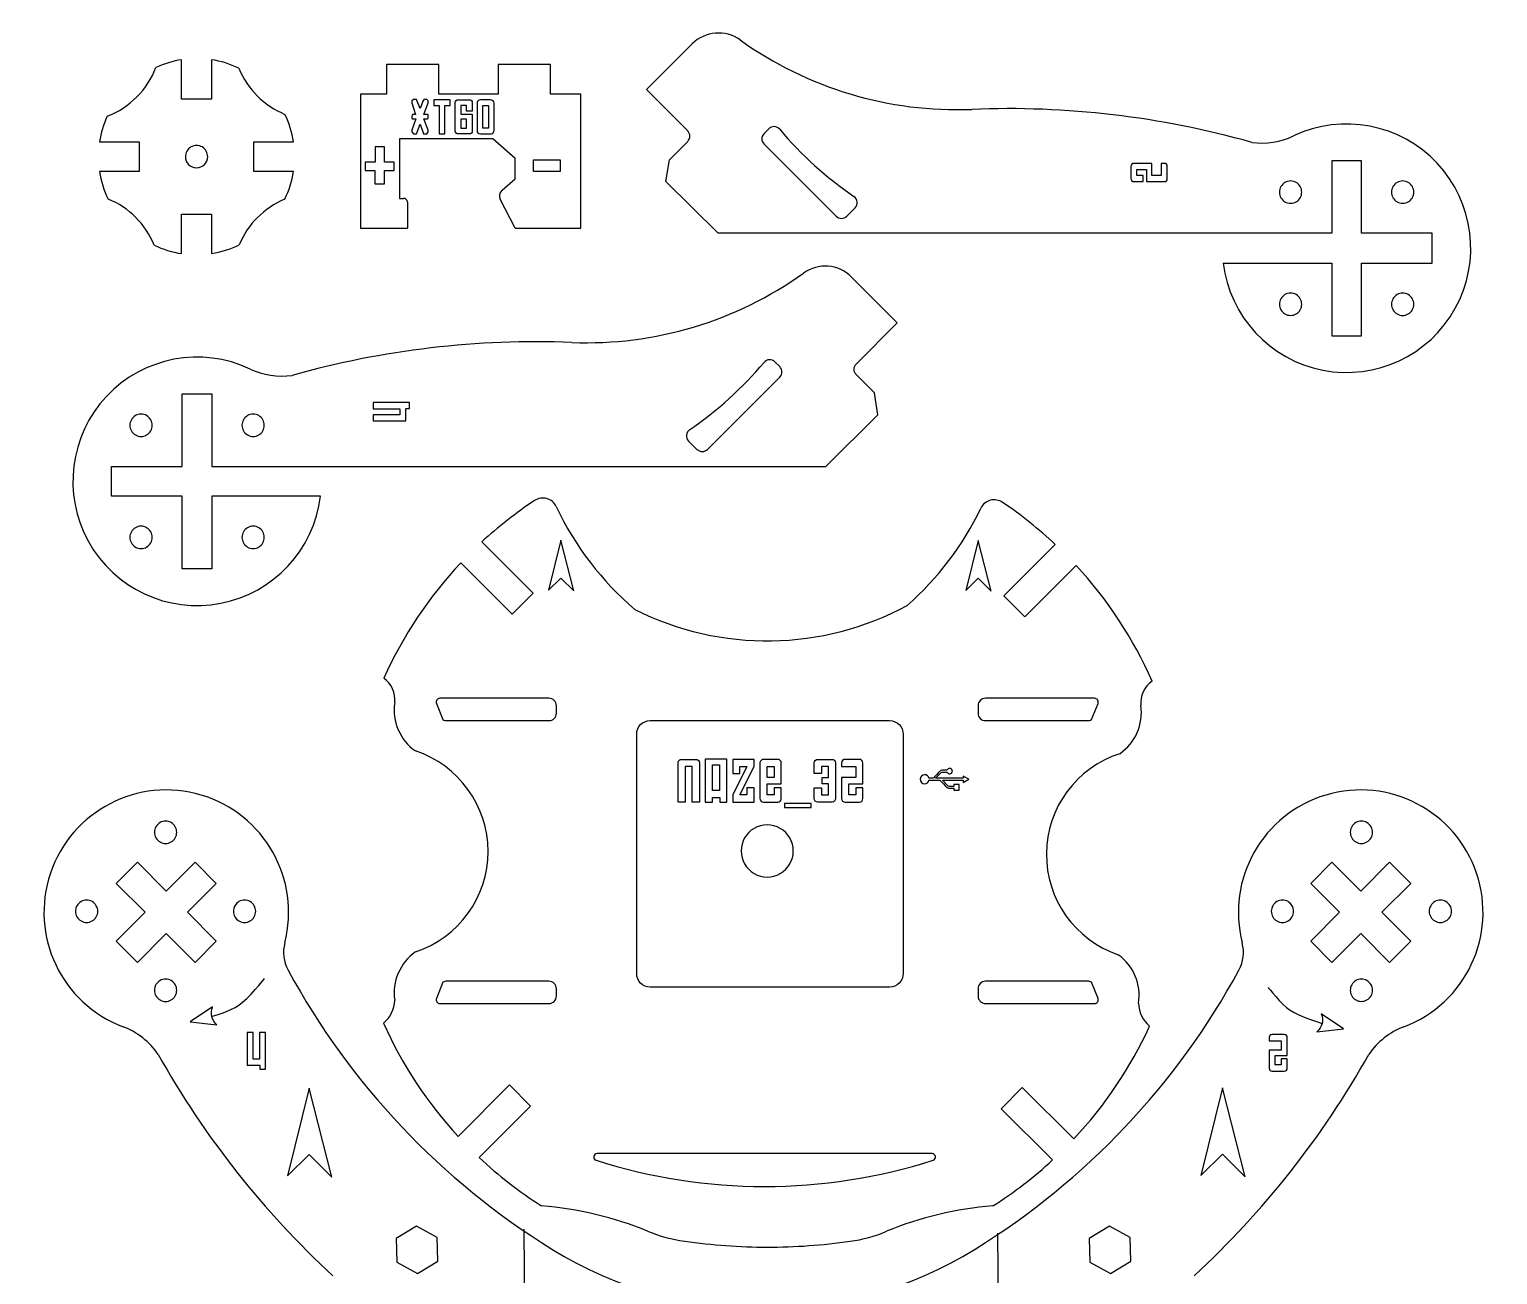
# Model space of a CAD drawing. Extents: x 6 to 800, y 1 to 792.
# Drawn here: x 276 to 800, y 343 to 787 of the extents above; entities that cross this region are included whole.
import ezdxf

# ---------------------------------------------------------------- set-up
doc = ezdxf.new("R2010")
doc.units = 0
doc.layers.get('0').update_dxf_attribs({"linetype": 'CONTINUOUS'})

msp = doc.modelspace()

# ---------------------------------------------------------------- linework, layer by layer
at = {"color": 7}
for points in [[(511.306807, 750.810712), (496.579552, 765.537967), (512.90949, 781.867905)], [(330.666892, 762.102367), (330.666892, 776.232218)], [(341.296815, 776.232218), (341.296815, 762.102367)], [(403.834282, 774.569341), (403.834282, 763.939417)], [(422.436645, 774.569341), (403.834282, 774.569341)], [(422.436645, 763.939417), (422.436645, 774.569341)], [(443.696483, 774.569341), (443.696483, 763.939417)], [(462.298845, 774.569341), (443.696483, 774.569341)], [(462.298845, 763.939417), (462.298845, 774.569341)], [(341.296815, 762.102367), (330.666892, 762.102367)], [(403.834282, 763.939417), (394.533097, 763.939417)], [(394.533097, 763.939417), (394.533097, 716.104793)], [(443.696483, 763.939417), (422.436645, 763.939417)], [(473.194515, 763.939417), (462.298845, 763.939417)], [(473.194515, 716.104793), (473.194515, 763.939417)], [(538.554083, 749.87115), (540.24027, 751.55733)], [(301.367908, 746.932995), (315.49773, 746.932995)], [(315.49773, 746.932995), (315.49773, 736.303072)], [(356.466262, 746.933213), (370.596045, 746.933213)], [(356.466262, 736.30329), (356.466262, 746.933213)], [(445.02459, 729.640793), (449.675813, 733.710593), (449.675813, 741.018667), (441.703373, 747.994568), (408.484868, 747.994568), (408.484868, 726.734692), (409.915215, 726.734692)], [(522.13569, 714.257333), (503.562015, 732.69813), (504.767137, 740.512792), (511.306807, 747.052462)], [(564.320235, 720.346747), (538.554083, 746.1129)], [(777.089204, 703.62741), (777.089204, 714.257333), (751.84314, 714.257333), (751.84314, 740.16777), (741.213216, 740.16777), (741.213216, 714.257333), (522.13569, 714.257333)], [(315.49773, 736.303072), (301.367951, 736.303072)], [(370.596045, 736.30329), (356.466262, 736.30329)], [(411.243952, 725.405993), (411.243952, 716.104793)], [(449.675813, 716.104793), (444.407265, 726.433268)], [(571.05918, 723.32745), (568.078477, 720.346747)], [(330.667185, 721.133843), (341.297108, 721.133843)], [(330.667185, 707.004068), (330.667185, 721.133843)], [(341.297108, 721.133843), (341.296815, 707.030017)], [(394.533097, 716.104793), (411.243952, 716.104793)], [(449.675813, 716.104793), (473.194515, 716.104793)], [(702.49296, 703.62741), (741.213216, 703.62741), (741.213216, 677.71698), (751.84314, 677.71698), (751.84314, 703.62741)], [(751.84314, 703.62741), (777.089204, 703.62741)], [(586.128443, 682.32885), (569.798468, 698.658825)], [(571.401218, 667.601595), (586.128443, 682.32885)], [(544.153943, 666.662032), (542.467717, 668.34822)], [(518.387767, 637.137637), (544.153943, 662.90379)], [(577.940842, 657.303682), (571.401218, 663.843352)], [(330.864847, 656.958652), (341.49477, 656.958652)], [(330.864847, 631.048223), (330.864847, 656.958652)], [(341.49477, 656.958652), (341.49477, 631.048223)], [(579.145943, 649.48902), (577.940842, 657.303682)], [(560.572267, 631.048223), (579.145943, 649.48902)], [(511.648792, 640.11834), (514.629518, 637.137637)], [(305.618782, 631.048223), (330.864847, 631.048223)], [(305.618782, 620.4183), (305.618782, 631.048223)], [(341.49477, 631.048223), (560.572267, 631.048223)], [(330.864847, 620.4183), (305.618782, 620.4183)], [(330.864847, 594.507862), (330.864847, 620.4183)], [(341.49477, 620.4183), (341.49477, 594.507862)], [(380.215028, 620.4183), (341.49477, 620.4183)], [(430.322142, 596.63141), (448.64171, 578.279397), (456.1582, 585.795888), (437.838633, 604.1479)], [(642.501935, 603.175893), (624.182375, 584.856325), (631.698865, 577.339835), (650.018425, 595.659402)], [(341.49477, 594.507862), (330.864847, 594.507862)], [(421.613145, 546.45024), (423.93891, 540.68214)], [(461.774812, 548.275875), (422.845485, 548.275875)], [(464.432295, 542.96091), (464.432295, 545.618392)], [(614.968718, 545.618392), (614.968718, 542.96091)], [(656.555527, 548.275875), (617.626192, 548.275875)], [(655.462103, 540.68214), (657.78786, 546.45024)], [(425.306167, 540.303435), (461.774812, 540.303435)], [(617.626192, 540.303435), (654.094838, 540.303435)], [(515.488807, 525.213885), (515.488807, 511.224183), (512.950912, 511.224183), (512.950912, 523.945931), (510.455319, 523.945931), (510.455319, 511.224183), (507.87513, 511.224183), (507.87513, 525.213885)], [(509.144073, 526.481831), (514.219863, 526.481831)], [(537.120372, 525.213885), (537.120372, 512.49213)], [(543.465098, 526.481831), (538.389316, 526.481831)], [(544.734042, 521.388904), (544.734042, 525.213885)], [(556.493271, 521.388904), (556.493271, 525.213885)], [(557.762223, 526.481831), (562.838005, 526.481831)], [(564.106949, 525.213885), (564.106949, 512.49213)], [(566.241688, 525.213885), (566.241688, 523.945931), (571.31747, 523.945931), (571.31747, 519.973025)], [(572.586414, 526.481831), (567.510632, 526.481831)], [(573.855365, 512.49213), (573.855365, 516.317111), (571.31747, 516.317111), (571.31747, 513.78121), (568.779575, 513.78121), (568.779575, 517.732981), (573.855365, 517.732981), (573.855365, 525.213885)], [(544.734042, 512.49213), (544.734042, 516.317111), (542.196154, 516.317111), (542.196154, 513.78121), (539.658259, 513.78121), (539.658259, 517.732981), (544.734042, 517.732981), (544.734042, 521.388904)], [(556.493271, 512.49213), (556.493271, 516.317111), (559.031166, 516.317111), (559.031166, 513.78121), (561.569061, 513.78121), (561.569061, 517.732981), (559.284954, 517.732981), (559.284954, 519.973025), (561.569061, 519.973025), (561.569061, 523.924804), (559.031166, 523.924804), (559.031166, 521.388904), (556.493271, 521.388904)], [(571.31747, 519.973025), (566.241688, 519.973025), (566.241688, 512.49213)], [(538.389316, 511.224183), (543.465098, 511.224183)], [(562.838005, 511.224183), (557.762223, 511.224183)], [(567.510632, 511.224183), (572.586414, 511.224183)], [(423.93891, 446.912917), (421.613145, 441.144817)], [(461.774812, 447.291592), (425.306167, 447.291592)], [(654.094838, 447.291592), (617.626192, 447.291592)], [(657.78786, 441.144817), (655.462103, 446.912917)], [(464.432295, 441.976642), (464.432295, 444.634117)], [(614.968718, 444.634117), (614.968718, 441.976642)], [(422.845485, 439.319167), (461.774812, 439.319167)], [(617.626192, 439.319167), (656.555527, 439.319167)], [(436.866625, 384.386712), (455.218638, 402.738762), (447.702147, 410.255253), (429.350135, 391.903203)], [(649.111308, 390.996078), (630.759303, 409.315657), (623.242812, 401.799167), (641.594817, 383.479587)], [(598.548892, 385.760467), (478.962277, 385.760467)]]:
    msp.add_lwpolyline(points, dxfattribs=at)
at = {"color": 5}
for points in [[(418.51574, 756.708203), (417.095428, 756.708203), (418.721053, 760.85289), (418.721053, 761.49789), (418.150115, 762.068828), (417.725428, 762.068828), (417.241678, 762.098828), (416.757928, 761.395703), (415.762303, 758.787578), (414.517303, 762.068828), (413.38949, 762.068828), (412.817615, 761.49789), (412.817615, 760.85289), (414.194803, 756.708203), (413.081053, 756.708203)], [(428.341678, 750.760703), (428.341678, 760.926953)], [(429.352303, 761.937578), (433.394803, 761.937578)], [(434.406365, 760.926953), (434.406365, 757.865078), (432.384178, 757.865078), (432.384178, 759.886328), (430.362928, 759.886328), (430.362928, 756.737265), (434.406365, 756.737265), (434.406365, 750.760703), (434.406365, 750.760703)], [(436.120115, 760.72164), (436.120115, 750.951015)], [(440.968865, 761.937578), (437.336053, 761.937578)], [(442.183865, 750.951015), (442.183865, 760.72164)], [(412.978865, 755.08164), (414.267928, 755.08164), (412.817615, 751.097265), (412.817615, 750.453203), (413.38949, 749.750078), (414.517303, 749.750078), (415.762303, 753.162578), (417.022303, 749.750078), (418.150115, 749.750078), (418.721053, 750.453203), (418.721053, 751.097265), (417.095428, 755.154765), (418.457615, 755.154765), (418.457615, 755.154765)], [(412.861678, 755.901953), (412.861678, 755.755703)], [(433.394803, 749.750078), (429.352303, 749.750078)], [(437.336053, 749.750078), (441.17324, 749.750078)], [(676.965808, 734.881081), (676.965808, 739.201081), (670.593808, 739.201081)], [(681.429808, 739.201081), (680.349808, 739.201081), (680.349808, 734.881081), (676.965808, 734.881081)], [(669.513808, 738.121081), (669.513808, 733.801081)], [(670.593808, 732.72108), (673.851808, 732.72108), (673.851808, 734.881081), (671.691808, 734.881081), (671.691808, 737.041081), (675.057808, 737.041081), (675.057808, 732.72108), (681.429808, 732.72108)], [(682.509808, 733.801081), (682.509808, 738.121081)], [(497.931232, 540.314046), (583.398188, 540.314046)], [(493.099871, 450.03009), (493.099871, 535.481053)], [(588.231565, 535.481053), (588.231565, 450.03009)], [(598.554418, 519.721192), (597.440668, 519.721192)], [(597.440668, 519.079942), (600.963793, 519.079942)], [(611.612855, 519.398692), (609.68348, 520.516192), (609.68348, 519.721192), (599.82473, 519.721192), (601.743793, 521.746192)], [(604.153168, 517.054942), (602.237855, 519.079942), (609.68348, 519.079942), (609.68348, 518.28588), (611.612855, 519.398692), (611.612855, 519.398692)], [(602.34098, 521.973067), (603.951605, 521.973067)], [(603.951605, 522.614317), (602.358793, 522.614317)], [(604.771918, 516.186817), (606.306605, 516.186817), (606.306605, 515.542755), (608.236918, 515.542755), (608.236918, 517.473067), (606.306605, 517.473067), (606.306605, 516.824317)], [(583.398188, 445.203146), (497.931232, 445.203146)], [(341.732615, 438.155078), (333.719803, 432.856328), (343.256053, 431.703203)], [(735.918553, 429.242265), (745.462303, 430.329765), (737.493553, 435.683828)], [(718.872808, 427.153342), (718.872808, 426.073342), (723.192808, 426.073342), (723.192808, 422.689342)], [(724.272808, 428.23335), (719.952808, 428.23335)], [(725.352808, 416.317342), (725.352808, 419.575342), (723.192808, 419.575342), (723.192808, 417.415342), (721.032808, 417.415342), (721.032808, 420.781342), (725.352808, 420.781342), (725.352808, 427.153342)], [(723.192808, 422.689342), (718.872808, 422.689342), (718.872808, 416.317342)], [(719.952808, 415.237342), (724.272808, 415.237342)], [(454.884997, 122.565901), (452.89767, 358.825578)], [(621.883365, 357.384714), (623.86788, 124.046401)]]:
    msp.add_lwpolyline(points, dxfattribs=at)
for points in [[(424.576678, 759.872265), (426.524803, 759.872265), (426.524803, 761.937578), (420.665428, 761.937578), (420.665428, 759.872265), (422.613553, 759.872265), (422.613553, 749.750078), (424.576678, 749.750078), (424.576678, 759.872265)], [(440.968865, 761.937578)], [(432.384178, 754.95039), (430.362928, 754.95039), (430.362928, 751.786328), (432.384178, 751.786328), (432.384178, 754.95039)], [(438.141365, 751.756328), (438.141365, 759.886328), (440.162615, 759.886328), (440.162615, 751.756328), (438.141365, 751.756328)], [(403.083553, 736.686953), (406.556053, 736.686953), (406.556053, 739.675703), (403.083553, 739.675703), (403.083553, 745.08039), (399.715115, 745.08039), (399.715115, 739.675703), (396.125428, 739.675703), (396.125428, 736.686953), (399.597928, 736.686953), (399.597928, 731.941328), (403.083553, 731.941328), (403.083553, 736.686953)], [(456.213553, 740.536328), (465.822928, 740.536328), (465.822928, 736.332578), (456.213553, 736.332578), (456.213553, 740.536328)], [(400.65755, 651.620257), (408.50555, 651.620257), (408.50555, 649.460257), (399.00155, 649.460257), (399.00155, 647.300257), (410.66555, 647.300257), (410.66555, 651.764257), (412.03355, 651.764257), (412.03355, 653.816257), (399.00155, 653.816257), (399.00155, 651.620257)], [(466.014768, 604.679717), (461.572893, 586.830655), (466.014768, 591.191905), (470.617893, 586.58503), (466.014768, 604.679717)], [(615.005428, 604.654405), (610.562615, 586.809092), (615.005428, 591.166592), (619.608553, 586.563467), (615.005428, 604.654405)], [(583.398188, 445.203146)], [(341.732615, 438.155078)], [(358.410463, 427.310062), (358.410463, 419.462062), (356.250463, 419.462062), (356.250463, 428.966062), (354.090463, 428.966062), (354.090463, 417.302062), (358.554463, 417.302062), (358.554463, 415.934062), (360.606463, 415.934062), (360.606463, 428.966062), (358.410463, 428.966062)], [(735.918553, 429.242265)], [(376.173551, 409.084142), (368.391364, 377.81008), (376.173551, 385.44883), (384.240739, 377.385392), (376.173551, 409.084142)], [(702.244377, 409.199098), (694.45844, 377.927848), (702.244377, 385.567535), (710.307815, 377.50316), (702.244377, 409.199098)]]:
    msp.add_lwpolyline(points, close=True, dxfattribs=at)
at = {"color": 7}
for points in [[(339.96822, 741.618142)], [(726.517358, 724.96698)], [(766.539007, 724.96698)], [(726.517358, 684.951997)], [(766.539007, 684.945322)], [(316.16898, 649.730302)], [(356.19063, 649.730302)], [(316.16898, 609.708652)], [(356.19063, 609.71532)], [(517.581245, 526.524092), (517.581245, 511.224183), (520.11914, 511.224183), (520.11914, 512.830247), (522.826219, 512.830247), (522.826219, 511.224183), (525.237216, 511.224183), (525.237216, 526.524092)], [(522.657027, 524.579904), (522.657027, 515.366147), (520.11914, 515.366147), (520.11914, 524.579904)], [(534.985633, 526.481831), (527.371955, 526.481831), (527.371955, 521.388904), (529.90985, 521.388904), (529.90985, 523.924804), (532.447738, 523.924804), (527.371955, 513.78121), (527.371955, 511.224183), (534.985633, 511.224183), (534.985633, 516.317111), (532.447738, 516.317111), (532.447738, 513.78121), (529.90985, 513.78121), (534.985633, 523.924804)], [(542.196154, 519.973025), (539.658259, 519.973025), (539.658259, 523.924804), (542.196154, 523.924804)], [(555.413019, 509.279995), (555.413019, 510.674739), (545.874775, 510.674739), (545.874775, 509.279995)], [(328.915619, 500.444618)], [(755.798376, 500.444617)], [(549.001687, 493.797525)], [(307.336143, 482.221805), (317.671313, 471.886627), (307.336143, 461.551458), (314.852634, 454.034967), (325.187803, 464.370141), (335.522981, 454.034967), (343.039471, 461.551458), (332.704294, 471.886627), (343.039471, 482.221805), (335.522981, 489.738295), (325.187803, 479.403122), (314.852634, 489.738295)], [(733.702046, 482.221805), (744.037215, 471.886627), (733.702046, 461.551458), (741.218536, 454.034967), (751.553706, 464.370141), (761.888883, 454.034967), (769.405374, 461.551458), (759.070197, 471.886627), (769.405374, 482.221805), (761.888883, 489.738295), (751.553706, 479.403122), (741.218536, 489.738295)], [(300.728788, 472.25778)], [(357.102456, 472.25778)], [(727.611501, 472.25778)], [(783.985176, 472.25778)], [(328.915626, 444.070943)], [(755.798376, 444.070942)], [(422.065551, 347.37075), (421.860914, 355.8069), (414.452676, 359.847757), (407.249068, 355.452465), (407.453706, 347.016315), (414.861944, 342.975457)], [(669.492463, 347.37075), (669.287826, 355.8069), (661.879588, 359.847757), (654.675981, 355.452465), (654.880618, 347.016315), (662.288856, 342.975457)]]:
    msp.add_lwpolyline(points, close=True, dxfattribs=at)
for points in [[(530.043893, 783.273502), (524.757924, 787.060764), (517.507578, 786.465992), (512.90949, 781.867905)], [(530.043892, 783.273502), (554.07721, 766.054252), (583.166933, 757.342262), (612.70884, 758.516437)], [(330.666892, 776.232218), (327.499195, 775.739234), (324.414248, 774.813377), (321.498585, 773.480617)], [(351.09135, 773.188643), (347.993676, 774.678632), (344.693404, 775.704166), (341.296815, 776.232218)], [(304.119373, 756.101242), (312.125228, 759.151753), (318.44815, 765.474734), (321.498585, 773.480617)], [(351.09135, 773.188643), (354.154381, 765.721456), (360.082878, 759.79374), (367.550467, 756.731693)], [(304.119373, 756.101243), (302.786665, 753.185592), (301.860853, 750.100665), (301.367908, 746.932995)], [(370.596045, 746.933213), (370.067734, 750.331256), (369.041516, 753.632889), (367.550467, 756.731692)], [(712.639283, 746.732107), (680.153944, 755.879973), (646.431002, 759.856762), (612.70884, 758.516437)], [(778.852498, 739.268852), (765.69224, 753.299302), (744.986219, 757.243359), (727.589625, 749.03334)], [(512.085168, 748.931587), (512.085168, 749.636396), (511.805183, 750.312338), (511.306807, 750.810712)], [(538.554083, 749.87115), (538.055707, 749.372776), (537.775722, 748.696834), (537.775722, 747.992025)], [(542.234392, 752.333197), (541.490332, 752.365426), (540.766893, 752.083952), (540.24027, 751.55733)], [(544.153958, 751.387807), (543.674843, 751.957994), (542.978452, 752.300967), (542.234392, 752.333197)], [(544.153958, 751.387807), (551.858275, 742.218997), (560.782286, 734.148793), (570.677122, 727.402252)], [(333.988184, 745.072349), (332.754484, 744.359735), (331.994906, 743.042864), (331.99578, 741.618142)], [(337.975816, 745.072349), (336.742117, 745.784962), (335.221883, 745.784962), (333.988184, 745.072349)], [(339.96822, 741.618142), (339.969094, 743.042864), (339.209516, 744.359735), (337.975816, 745.072349)], [(511.306807, 747.052462), (511.805183, 747.550837), (512.085168, 748.226779), (512.085168, 748.931587)], [(537.775722, 747.992025), (537.775722, 747.287216), (538.055707, 746.611274), (538.554083, 746.1129)], [(712.639283, 746.732107), (717.740432, 746.034752), (722.934316, 746.834221), (727.589625, 749.03334)], [(331.99578, 741.618142), (331.99713, 739.417569), (333.781426, 737.634367), (335.982, 737.634367)], [(335.982, 737.634367), (338.182574, 737.634367), (339.96687, 739.417569), (339.96822, 741.618142)], [(785.319197, 687.486527), (794.624774, 704.322564), (792.012755, 725.238402), (778.852498, 739.268852)], [(301.367951, 736.303072), (301.896263, 732.905028), (302.922482, 729.603396), (304.413533, 726.504592)], [(367.479052, 726.415192), (369.003531, 729.538065), (370.054069, 732.870706), (370.596045, 736.30329)], [(445.02459, 729.640793), (444.108471, 728.839197), (443.854122, 727.517639), (444.407265, 726.433268)], [(723.063151, 730.947016), (722.350538, 729.713317), (722.350538, 728.193083), (723.063151, 726.959384)], [(726.517358, 732.93942), (725.092636, 732.940294), (723.775765, 732.180716), (723.063151, 730.947016)], [(729.971564, 730.947016), (729.25895, 732.180716), (727.942079, 732.940294), (726.517358, 732.93942)], [(729.971564, 726.959384), (730.684177, 728.193083), (730.684177, 729.713317), (729.971564, 730.947016)], [(763.084801, 730.947016), (762.372187, 729.713317), (762.372187, 728.193083), (763.084801, 726.959384)], [(766.539007, 732.93942), (765.114285, 732.940294), (763.797414, 732.180716), (763.084801, 730.947016)], [(769.993213, 730.947016), (769.2806, 732.180716), (767.963728, 732.940294), (766.539007, 732.93942)], [(769.993213, 726.959384), (770.705826, 728.193083), (770.705826, 729.713317), (769.993213, 730.947016)], [(320.868435, 710.049667), (317.805937, 717.51528), (311.879141, 723.442084), (304.413532, 726.504592)], [(367.479052, 726.415192), (360.101854, 723.364258), (354.242056, 717.502951), (351.19302, 710.124968)], [(411.243952, 725.405992), (411.24393, 726.139819), (410.649041, 726.734691), (409.915215, 726.734692)], [(571.825935, 725.454654), (571.752064, 726.242515), (571.330929, 726.956473), (570.677122, 727.402252)], [(571.05918, 723.32745), (571.618726, 723.886995), (571.899806, 724.666793), (571.825935, 725.454654)], [(723.063151, 726.959384), (723.775765, 725.725684), (725.092636, 724.966106), (726.517358, 724.96698)], [(726.517357, 724.96698), (727.942079, 724.966106), (729.25895, 725.725684), (729.971564, 726.959384)], [(763.084801, 726.959384), (763.797414, 725.725684), (765.114285, 724.966106), (766.539007, 724.96698)], [(766.539007, 724.96698), (767.963728, 724.966106), (769.2806, 725.725684), (769.993213, 726.959384)], [(564.320235, 720.346747), (565.358045, 719.308938), (567.040667, 719.308938), (568.078477, 720.346747)], [(320.868435, 710.049668), (323.967322, 708.558586), (327.269047, 707.532359), (330.667185, 707.004068)], [(341.296815, 707.030017), (344.731004, 707.564229), (348.066386, 708.60734), (351.19302, 710.124968)], [(569.798468, 698.658825), (565.200382, 703.256876), (557.95007, 703.851637), (552.664117, 700.0644)], [(702.49296, 703.62741), (704.795792, 684.529167), (719.150706, 669.094422), (738.032097, 665.414884)], [(469.999155, 675.307327), (499.541068, 674.133151), (528.630797, 682.845143), (552.664117, 700.0644)], [(726.517358, 692.924437), (725.092636, 692.925311), (723.775765, 692.165733), (723.063151, 690.932034)], [(729.971564, 690.932034), (729.25895, 692.165733), (727.942079, 692.925311), (726.517358, 692.924437)], [(766.539007, 692.91777), (765.114866, 692.91777), (763.798906, 692.158), (763.086836, 690.924658)], [(769.991178, 690.924658), (769.279108, 692.158), (767.963147, 692.91777), (766.539007, 692.91777)], [(723.063151, 690.932034), (722.350538, 689.698334), (722.350538, 688.178101), (723.063151, 686.944401)], [(723.063151, 686.944401), (723.775765, 685.710702), (725.092636, 684.951124), (726.517358, 684.951997)], [(726.517357, 684.951997), (727.942079, 684.951124), (729.25895, 685.710702), (729.971564, 686.944401)], [(729.971564, 686.944401), (730.684177, 688.178101), (730.684177, 689.698334), (729.971564, 690.932034)], [(738.032097, 665.414884), (756.913487, 661.735346), (776.013621, 670.65049), (785.319197, 687.486527)], [(763.086836, 690.924658), (762.374765, 689.691316), (762.374765, 688.171776), (763.086836, 686.938434)], [(763.086836, 686.938434), (763.798906, 685.705092), (765.114866, 684.945322), (766.539007, 684.945322)], [(766.539007, 684.945322), (767.963147, 684.945322), (769.279108, 685.705092), (769.991178, 686.938434)], [(769.991178, 686.938434), (770.703249, 688.171776), (770.703249, 689.691316), (769.991178, 690.924658)], [(469.999155, 675.307327), (436.276993, 676.647652), (402.554051, 672.670863), (370.068713, 663.522997)], [(355.11837, 665.82423), (337.721777, 674.034252), (317.015754, 670.090199), (303.855495, 656.05975)], [(355.11837, 665.82423), (359.773679, 663.625111), (364.967563, 662.825642), (370.068712, 663.522997)], [(512.030843, 644.193135), (521.9257, 650.939673), (530.849732, 659.00988), (538.554067, 668.178697)], [(540.473615, 669.124066), (539.729565, 669.091837), (539.033182, 668.748872), (538.554067, 668.178697)], [(542.467717, 668.34822), (541.941095, 668.87483), (541.217665, 669.156295), (540.473615, 669.124066)], [(544.153942, 662.90379), (545.191752, 663.9416), (545.191752, 665.624222), (544.153943, 666.662032)], [(571.401218, 667.601595), (570.363408, 666.563785), (570.363408, 664.881163), (571.401218, 663.843352)], [(303.855495, 656.05975), (290.695235, 642.029302), (288.083213, 621.113464), (297.388788, 604.277425)], [(312.714774, 647.737899), (312.002161, 646.504199), (312.002161, 644.983966), (312.714774, 643.750266)], [(316.16898, 649.730302), (314.744258, 649.731176), (313.427387, 648.971598), (312.714774, 647.737899)], [(319.623186, 647.737899), (318.910573, 648.971598), (317.593702, 649.731176), (316.16898, 649.730302)], [(319.623186, 643.750266), (320.335799, 644.983966), (320.335799, 646.504199), (319.623186, 647.737899)], [(352.736424, 647.737899), (352.023811, 646.504199), (352.023811, 644.983966), (352.736424, 643.750266)], [(356.19063, 649.730302), (354.765908, 649.731176), (353.449037, 648.971598), (352.736424, 647.737899)], [(359.644836, 647.737899), (358.932223, 648.971598), (357.615352, 649.731176), (356.19063, 649.730302)], [(359.644836, 643.750266), (360.357449, 644.983966), (360.357449, 646.504199), (359.644836, 647.737899)], [(312.714774, 643.750266), (313.427387, 642.516567), (314.744258, 641.756989), (316.16898, 641.757862)], [(316.16898, 641.757862), (317.593702, 641.756989), (318.910573, 642.516567), (319.623186, 643.750266)], [(352.736424, 643.750266), (353.449037, 642.516567), (354.765908, 641.756989), (356.19063, 641.757862)], [(356.19063, 641.757862), (357.615352, 641.756989), (358.932223, 642.516567), (359.644836, 643.750266)], [(510.882038, 642.245538), (510.808169, 641.457679), (511.089248, 640.677884), (511.648792, 640.11834)], [(512.030843, 644.193135), (511.37704, 643.747354), (510.955908, 643.033397), (510.882038, 642.245538)], [(514.629518, 637.137637), (515.127892, 636.639262), (515.803834, 636.359277), (516.508642, 636.359277)], [(516.508642, 636.359277), (517.213451, 636.359277), (517.889393, 636.639262), (518.387767, 637.137637)], [(344.675887, 582.205777), (363.557278, 585.885313), (377.912194, 601.320057), (380.215028, 620.4183)], [(456.630547, 618.872287), (449.98569, 614.470714), (443.70186, 609.547025), (437.838633, 604.1479)], [(460.998656, 619.56451), (459.511197, 619.979279), (457.916889, 619.726626), (456.630547, 618.872287)], [(464.378302, 616.711875), (463.719646, 618.108563), (462.486115, 619.149742), (460.998656, 619.56451)], [(619.375473, 618.95029), (617.88484, 618.547071), (616.643269, 617.51549), (615.9738, 616.12395)], [(623.738085, 618.224205), (622.458408, 619.088497), (620.866106, 619.353509), (619.375473, 618.95029)], [(464.378302, 616.711875), (471.030404, 602.606005), (480.612878, 590.080117), (492.486983, 579.96915)], [(589.713495, 581.43492), (600.694458, 591.129332), (609.623365, 602.924134), (615.9738, 616.12395)], [(642.501935, 603.175893), (636.659803, 608.685707), (630.385059, 613.717954), (623.738085, 618.224205)], [(316.16898, 609.708652), (314.744258, 609.709526), (313.427387, 608.949948), (312.714774, 607.716249)], [(319.623186, 607.716249), (318.910573, 608.949948), (317.593702, 609.709526), (316.16898, 609.708652)], [(356.19063, 609.71532), (354.765908, 609.716194), (353.449037, 608.956616), (352.736424, 607.722916)], [(359.644836, 607.722916), (358.932223, 608.956616), (357.615352, 609.716194), (356.19063, 609.71532)], [(297.388788, 604.277425), (306.694363, 587.441387), (325.794496, 578.52624), (344.675887, 582.205777)], [(312.714774, 607.716249), (312.002161, 606.482549), (312.002161, 604.962316), (312.714774, 603.728616)], [(312.714774, 603.728616), (313.427387, 602.494917), (314.744258, 601.735339), (316.16898, 601.736212)], [(316.16898, 601.736212), (317.593702, 601.735339), (318.910573, 602.494917), (319.623186, 603.728616)], [(319.623186, 603.728616), (320.335799, 604.962316), (320.335799, 606.482549), (319.623186, 607.716249)], [(352.736424, 607.722916), (352.023811, 606.489217), (352.023811, 604.968983), (352.736424, 603.735284)], [(352.736424, 603.735284), (353.449037, 602.501584), (354.765908, 601.742006), (356.19063, 601.74288)], [(356.19063, 601.74288), (357.615352, 601.742006), (358.932223, 602.501584), (359.644836, 603.735284)], [(359.644836, 603.735284), (360.357449, 604.968983), (360.357449, 606.489217), (359.644836, 607.722916)], [(430.322142, 596.63141), (418.934511, 584.528253), (409.635131, 570.618587), (402.803243, 555.469665)], [(677.071995, 554.405992), (670.390326, 569.554675), (661.24911, 583.493919), (650.018425, 595.659402)], [(492.486982, 579.96915), (523.190527, 564.550871), (559.488685, 565.098095), (589.713495, 581.43492)], [(406.72527, 546.727327), (407.156935, 550.145774), (405.643572, 553.519115), (402.803242, 555.469665)], [(677.071995, 554.405992), (674.216623, 552.477534), (672.677138, 549.116036), (673.082273, 545.694345)], [(406.72527, 546.727327), (405.731959, 540.044607), (408.591025, 533.372805), (414.115005, 529.482937)], [(421.744164, 547.690544), (421.497119, 547.324561), (421.44802, 546.859762), (421.613145, 546.45024)], [(422.845485, 548.275875), (422.403925, 548.275877), (421.99121, 548.056527), (421.744164, 547.690544)], [(463.653937, 547.497517), (463.155562, 547.995892), (462.479621, 548.275876), (461.774812, 548.275875)], [(464.432295, 545.618393), (464.432296, 546.323201), (464.152312, 546.999142), (463.653937, 547.497517)], [(617.626192, 548.275875), (616.158508, 548.275872), (614.968716, 547.086077), (614.968718, 545.618393)], [(657.656843, 547.690541), (657.409799, 548.056523), (656.997086, 548.275874), (656.555527, 548.275875)], [(657.78786, 546.45024), (657.952985, 546.859761), (657.903887, 547.324558), (657.656843, 547.690541)], [(665.559015, 528.507787), (671.112998, 532.354695), (674.023723, 539.004121), (673.082273, 545.694345)], [(423.93891, 540.68214), (424.351922, 540.434334), (424.824517, 540.303434), (425.306167, 540.303435)], [(461.774812, 540.303435), (463.242497, 540.303434), (464.432292, 541.493225), (464.432295, 542.96091)], [(614.968718, 542.96091), (614.96872, 541.493228), (616.158511, 540.303438), (617.626192, 540.303435)], [(654.094838, 540.303435), (654.57649, 540.303433), (655.049088, 540.434333), (655.462103, 540.68214)], [(440.03608, 493.606965), (440.03608, 509.90407), (429.587683, 524.365138), (414.115005, 529.482937)], [(507.87513, 525.213885), (507.87513, 525.566074), (507.994974, 525.86193), (508.234663, 526.101446)], [(508.234663, 526.101446), (508.488451, 526.355019), (508.791592, 526.481816), (509.144073, 526.481831)], [(514.219863, 526.481831), (514.572337, 526.481816), (514.868426, 526.355019), (515.108123, 526.101446)], [(515.108123, 526.101446), (515.361902, 525.86193), (515.4888, 525.566074), (515.488807, 525.213885)], [(537.479906, 526.101446), (537.240209, 525.86193), (537.120364, 525.566074), (537.120372, 525.213885)], [(538.389316, 526.481831), (538.036827, 526.481816), (537.733693, 526.355019), (537.479906, 526.101446)], [(544.353357, 526.101446), (544.113661, 526.355019), (543.817572, 526.481816), (543.465098, 526.481831)], [(544.734042, 525.213885), (544.734034, 525.566074), (544.607144, 525.86193), (544.353357, 526.101446)], [(556.493271, 525.213885), (556.493271, 525.566074), (556.613116, 525.86193), (556.852813, 526.101446)], [(556.852813, 526.101446), (557.1066, 526.355019), (557.409734, 526.481816), (557.762223, 526.481831)], [(562.838005, 526.481831), (563.190479, 526.481816), (563.486567, 526.355019), (563.726264, 526.101446)], [(563.726264, 526.101446), (563.980044, 525.86193), (564.106941, 525.566074), (564.106949, 525.213885)], [(566.601222, 526.101446), (566.361532, 525.86193), (566.241688, 525.566074), (566.241688, 525.213885)], [(567.510632, 526.481831), (567.158143, 526.481816), (566.855009, 526.355019), (566.601222, 526.101446)], [(573.474681, 526.101446), (573.234984, 526.355019), (572.938895, 526.481816), (572.586414, 526.481831)], [(573.855365, 525.213885), (573.855358, 525.566074), (573.72846, 525.86193), (573.474681, 526.101446)], [(665.559015, 528.507787), (650.047063, 523.51018), (639.486772, 509.130566), (639.360366, 492.833917)], [(337.64421, 513.736415), (315.120963, 520.44036), (291.331682, 508.116023), (283.816534, 485.850308)], [(792.924973, 485.850314), (785.409816, 508.11602), (761.62054, 520.440346), (739.0973, 513.736402)], [(367.461208, 460.95384), (373.345156, 483.705075), (360.167457, 507.03247), (337.64421, 513.736415)], [(739.0973, 513.736402), (716.57406, 507.032457), (703.396362, 483.70507), (709.280301, 460.95384)], [(537.120372, 512.49213), (537.120364, 512.139918), (537.240209, 511.837022), (537.479906, 511.583434)], [(537.479906, 511.583434), (537.733693, 511.343933), (538.036827, 511.224183), (538.389316, 511.224183)], [(543.465098, 511.224183), (543.817572, 511.224183), (544.113661, 511.343933), (544.353357, 511.583434)], [(544.353357, 511.583434), (544.607144, 511.837022), (544.734034, 512.139918), (544.734042, 512.49213)], [(556.852813, 511.583434), (556.613116, 511.837022), (556.493271, 512.139918), (556.493271, 512.49213)], [(557.762223, 511.224183), (557.409734, 511.224183), (557.1066, 511.343933), (556.852813, 511.583434)], [(563.726264, 511.583434), (563.486567, 511.343933), (563.190479, 511.224183), (562.838005, 511.224183)], [(564.106949, 512.49213), (564.106941, 512.139918), (563.980044, 511.837022), (563.726264, 511.583434)], [(566.241688, 512.49213), (566.241688, 512.139918), (566.361532, 511.837022), (566.601222, 511.583434)], [(566.601222, 511.583434), (566.855009, 511.343933), (567.158143, 511.224183), (567.510632, 511.224183)], [(572.586414, 511.224183), (572.938895, 511.224183), (573.234984, 511.343933), (573.474681, 511.583434)], [(573.474681, 511.583434), (573.72846, 511.837022), (573.855358, 512.139918), (573.855365, 512.49213)], [(322.935582, 503.898824), (321.701883, 503.18621), (320.942305, 501.869339), (320.943179, 500.444618)], [(326.923215, 503.898824), (325.689515, 504.611437), (324.169282, 504.611437), (322.935582, 503.898824)], [(328.915619, 500.444617), (328.916492, 501.869339), (328.156914, 503.18621), (326.923215, 503.898824)], [(544.351097, 501.852584), (541.473301, 503.51408), (537.927711, 503.51408), (535.049916, 501.852584)], [(749.819001, 503.896812), (748.585651, 503.184737), (747.825876, 501.868768), (747.825876, 500.444617)], [(753.805251, 503.896812), (752.571901, 504.608887), (751.052351, 504.608887), (749.819001, 503.896812)], [(755.798376, 500.444617), (755.798376, 501.868768), (755.038601, 503.184737), (753.805251, 503.896812)], [(320.943179, 500.444618), (320.942305, 499.019896), (321.701883, 497.703025), (322.935582, 496.990411)], [(326.923215, 496.990411), (328.156914, 497.703025), (328.916492, 499.019896), (328.915619, 500.444618)], [(535.049916, 501.852584), (532.17212, 500.191088), (530.399325, 497.120517), (530.399325, 493.797525)], [(549.001688, 493.797525), (549.001688, 497.120517), (547.228892, 500.191088), (544.351097, 501.852584)], [(747.825876, 500.444617), (747.825876, 499.020467), (748.585651, 497.704498), (749.819001, 496.992423)], [(753.805251, 496.992423), (755.038601, 497.704498), (755.798376, 499.020467), (755.798376, 500.444617)], [(322.935582, 496.990411), (324.169282, 496.277798), (325.689515, 496.277798), (326.923215, 496.990411)], [(414.115005, 457.730992), (429.587683, 462.848792), (440.03608, 477.30986), (440.03608, 493.606965)], [(530.399325, 493.797525), (530.399325, 490.474533), (532.17212, 487.403962), (535.049916, 485.742466)], [(544.351097, 485.742466), (547.228892, 487.403962), (549.001687, 490.474533), (549.001687, 493.797525)], [(639.360366, 492.833917), (639.233961, 476.537268), (649.569923, 461.995572), (665.002485, 456.757942)], [(749.819001, 496.992423), (751.052351, 496.280348), (752.571901, 496.280348), (753.805251, 496.992423)], [(283.816534, 485.850308), (276.301385, 463.584593), (287.756194, 439.364632), (309.735171, 431.048137)], [(535.049916, 485.742466), (537.927711, 484.08097), (541.473301, 484.08097), (544.351097, 485.742466)], [(767.006376, 431.048138), (788.98534, 439.364648), (800.44013, 463.584609), (792.924973, 485.850314)], [(294.748752, 475.711986), (293.515053, 474.999373), (292.755475, 473.682502), (292.756348, 472.25778)], [(292.756348, 472.25778), (292.755475, 470.833058), (293.515053, 469.516187), (294.748752, 468.803574)], [(298.736385, 475.711986), (297.502685, 476.424599), (295.982452, 476.424599), (294.748752, 475.711986)], [(300.728788, 472.25778), (300.729662, 473.682502), (299.970084, 474.999373), (298.736385, 475.711986)], [(298.736385, 468.803574), (299.970084, 469.516187), (300.729662, 470.833058), (300.728788, 472.25778)], [(351.12242, 475.711986), (349.88872, 474.999373), (349.129142, 473.682502), (349.130016, 472.25778)], [(349.130016, 472.25778), (349.129142, 470.833058), (349.88872, 469.516187), (351.12242, 468.803574)], [(355.110052, 475.711986), (353.876353, 476.424599), (352.356119, 476.424599), (351.12242, 475.711986)], [(357.102456, 472.25778), (357.10333, 473.682502), (356.343752, 474.999373), (355.110052, 475.711986)], [(355.110052, 468.803574), (356.343752, 469.516187), (357.10333, 470.833058), (357.102456, 472.25778)], [(721.629837, 475.716706), (720.395307, 475.002833), (719.636175, 473.683848), (719.639076, 472.25778)], [(719.639076, 472.25778), (719.636175, 470.831712), (720.395307, 469.512727), (721.629837, 468.798854)], [(725.62074, 475.716706), (724.386209, 476.430579), (722.864368, 476.430579), (721.629837, 475.716706)], [(727.611501, 472.25778), (727.614402, 473.683848), (726.85527, 475.002833), (725.62074, 475.716706)], [(725.62074, 468.798854), (726.85527, 469.512727), (727.614402, 470.831712), (727.611501, 472.25778)], [(778.003512, 475.716706), (776.768982, 475.002833), (776.00985, 473.683848), (776.012751, 472.25778)], [(776.012751, 472.25778), (776.00985, 470.831712), (776.768982, 469.512727), (778.003512, 468.798854)], [(781.994415, 475.716706), (780.759884, 476.430579), (779.238043, 476.430579), (778.003512, 475.716706)], [(783.985176, 472.25778), (783.988077, 473.683848), (783.228945, 475.002833), (781.994415, 475.716706)], [(781.994415, 468.798854), (783.228945, 469.512727), (783.988077, 470.831712), (783.985176, 472.25778)], [(294.748752, 468.803574), (295.982452, 468.090961), (297.502685, 468.090961), (298.736385, 468.803574)], [(351.12242, 468.803574), (352.356119, 468.090961), (353.876353, 468.090961), (355.110052, 468.803574)], [(721.629837, 468.798854), (722.864368, 468.084981), (724.386209, 468.084981), (725.62074, 468.798854)], [(778.003512, 468.798854), (779.238043, 468.084981), (780.759884, 468.084981), (781.994415, 468.798854)], [(367.461208, 460.95384), (366.619207, 457.698105), (367.043, 454.244207), (368.647131, 451.288612)], [(414.115005, 457.730992), (408.59103, 453.841128), (405.731965, 447.169333), (406.72527, 440.486617)], [(672.25824, 439.456792), (673.30334, 446.131594), (670.496112, 452.825352), (665.002485, 456.757942)], [(708.094401, 451.288612), (709.698524, 454.24421), (710.122309, 457.698108), (709.280301, 460.95384)], [(368.647131, 451.288612), (390.818334, 410.438418), (423.290996, 376.099423), (462.839781, 351.682335)], [(613.901751, 351.682335), (653.450536, 376.099423), (685.923198, 410.438418), (708.094401, 451.288612)], [(322.93559, 447.525149), (321.70189, 446.812535), (320.942312, 445.495664), (320.943186, 444.070943)], [(326.923222, 447.525149), (325.689523, 448.237762), (324.169289, 448.237762), (322.93559, 447.525149)], [(328.915626, 444.070942), (328.9165, 445.495664), (328.156922, 446.812535), (326.923222, 447.525149)], [(425.306167, 447.291592), (424.82452, 447.291602), (424.351925, 447.160713), (423.93891, 446.912917)], [(464.432295, 444.634117), (464.432292, 446.101802), (463.242497, 447.291594), (461.774812, 447.291592)], [(617.626192, 447.291592), (616.158511, 447.29159), (614.96872, 446.101799), (614.968718, 444.634117)], [(655.462103, 446.912917), (655.049085, 447.160714), (654.576487, 447.291603), (654.094838, 447.291592)], [(749.819001, 447.523137), (748.585651, 446.811062), (747.825876, 445.495093), (747.825876, 444.070942)], [(753.805251, 447.523137), (752.571901, 448.235212), (751.052351, 448.235212), (749.819001, 447.523137)], [(755.798376, 444.070942), (755.798376, 445.495093), (755.038601, 446.811062), (753.805251, 447.523137)], [(320.943186, 444.070943), (320.942312, 442.646221), (321.70189, 441.32935), (322.93559, 440.616736)], [(322.93559, 440.616736), (324.169289, 439.904123), (325.689523, 439.904123), (326.923222, 440.616736)], [(326.923222, 440.616736), (328.156922, 441.32935), (328.9165, 442.646221), (328.915626, 444.070943)], [(402.701347, 432.352042), (405.190917, 434.325962), (406.667027, 437.309997), (406.72527, 440.486617)], [(421.613145, 441.144817), (421.448013, 440.735293), (421.497109, 440.27049), (421.744156, 439.904503)], [(461.774812, 439.319167), (463.242497, 439.319166), (464.432292, 440.508958), (464.432295, 441.976643)], [(614.968718, 441.976643), (614.96872, 440.508961), (616.158511, 439.31917), (617.626192, 439.319167)], [(657.656852, 439.904506), (657.903896, 440.270493), (657.952991, 440.735295), (657.78786, 441.144817)], [(747.825876, 444.070942), (747.825876, 442.646792), (748.585651, 441.330823), (749.819001, 440.618748)], [(749.819001, 440.618748), (751.052351, 439.906673), (752.571901, 439.906673), (753.805251, 440.618748)], [(753.805251, 440.618748), (755.038601, 441.330823), (755.798376, 442.646792), (755.798376, 444.070942)], [(421.744156, 439.904503), (421.991202, 439.538516), (422.403921, 439.319164), (422.845485, 439.319167)], [(656.555527, 439.319167), (656.99709, 439.319166), (657.409807, 439.538519), (657.656852, 439.904506)], [(672.25824, 439.456792), (672.291864, 436.279838), (673.744784, 433.284471), (676.218953, 431.291317)], [(322.302636, 421.141132), (319.230905, 425.656299), (314.842738, 429.115516), (309.735171, 431.048137)], [(402.701347, 432.352042), (409.336571, 417.515678), (418.336588, 403.85501), (429.350135, 391.903203)], [(649.111308, 390.996078), (660.273939, 402.867839), (669.429555, 416.47757), (676.218952, 431.291317)], [(767.006376, 431.048137), (761.898815, 429.115514), (757.510653, 425.656296), (754.438926, 421.141132)], [(322.302636, 421.141133), (338.804721, 391.702011), (359.838427, 365.044275), (384.631349, 342.146857)], [(692.110183, 342.146857), (716.903116, 365.044272), (737.936832, 391.702009), (754.438926, 421.141132)], [(436.866625, 384.386712), (443.739981, 377.928353), (451.206568, 372.131981), (459.167392, 367.074442)], [(477.750416, 384.721984), (477.657726, 384.124395), (478.014454, 383.548434), (478.590757, 383.365192)], [(478.962277, 385.760467), (478.357543, 385.760411), (477.843105, 385.319573), (477.750416, 384.721984)], [(478.590757, 383.365192), (517.735706, 370.922765), (559.775464, 370.922765), (598.920413, 383.365192)], [(599.760754, 384.721984), (599.668065, 385.319573), (599.153627, 385.760411), (598.548892, 385.760467)], [(598.920412, 383.365192), (599.496716, 383.548434), (599.853444, 384.124395), (599.760754, 384.721984)], [(620.233612, 367.074442), (627.831092, 371.891856), (634.980249, 377.382322), (641.594817, 383.479587)], [(496.989495, 358.056742), (484.941327, 363.053089), (472.173805, 366.097173), (459.167393, 367.074442)], [(620.233612, 367.074442), (607.19588, 366.094811), (594.398396, 363.038414), (582.325043, 358.020817)], [(496.989495, 358.056742), (501.232757, 356.297074), (505.686241, 355.094931), (510.238605, 354.480367)], [(569.295443, 354.464242), (573.772215, 355.090855), (578.150759, 356.286028), (582.325043, 358.020817)], [(462.839781, 351.682335), (509.137343, 323.09861), (567.604189, 323.09861), (613.901751, 351.682335)], [(510.238605, 354.480367), (520.00049, 353.108151), (529.843487, 352.392843), (539.7012, 352.339267)], [(539.7012, 352.339267), (549.602491, 352.381767), (559.489654, 353.091701), (569.295443, 354.464242)]]:
    msp.add_open_spline(points, degree=3, dxfattribs=at)
at = {"color": 5}
for points in [[(428.341678, 760.926953), (428.341678, 761.19789), (428.436365, 761.432265), (428.634178, 761.630078)], [(428.634178, 761.630078), (428.82824, 761.834453), (429.066365, 761.937578), (429.352303, 761.937578)], [(433.394803, 761.937578), (433.67699, 761.937578), (433.915115, 761.834453), (434.112928, 761.630078)], [(434.112928, 761.630078), (434.30699, 761.432265), (434.406365, 761.19789), (434.406365, 760.926953)], [(436.471678, 761.571015), (436.237303, 761.33664), (436.120115, 761.050703), (436.120115, 760.72164)], [(437.336053, 761.937578), (436.991053, 761.937578), (436.706053, 761.81289), (436.471678, 761.571015)], [(441.832303, 761.571015), (441.597928, 761.81289), (441.309178, 761.937578), (440.968865, 761.937578)], [(442.183865, 760.72164), (442.183865, 761.050703), (442.066678, 761.33664), (441.832303, 761.571015)], [(413.081053, 756.708203), (412.942303, 756.591015), (412.869178, 756.320078), (412.861678, 755.901953)], [(412.861678, 755.755703), (412.861678, 755.440703), (412.89824, 755.217578), (412.978865, 755.08164)], [(418.457615, 755.154765), (418.632928, 755.191328), (418.721053, 755.425703), (418.721053, 755.85789)], [(418.721053, 755.85789), (418.721053, 756.286328), (418.651678, 756.568515), (418.51574, 756.708203)], [(428.634178, 750.042578), (428.436365, 750.23664), (428.341678, 750.474765), (428.341678, 750.760703)], [(429.352303, 749.750078), (429.066365, 749.750078), (428.82824, 749.844765), (428.634178, 750.042578)], [(434.112928, 750.042578), (433.915115, 749.844765), (433.67699, 749.750078), (433.394803, 749.750078)], [(434.406365, 750.760703), (434.406365, 750.474765), (434.30699, 750.23664), (434.112928, 750.042578)], [(436.120115, 750.951015), (436.120115, 750.606953), (436.211053, 750.324765), (436.398553, 750.10164)], [(436.398553, 750.10164), (436.592615, 749.885078), (436.903865, 749.76789), (437.336053, 749.750078)], [(441.17324, 749.750078), (441.466678, 749.796953), (441.704803, 749.93289), (441.891365, 750.159765)], [(441.891365, 750.159765), (442.085428, 750.39414), (442.183865, 750.657578), (442.183865, 750.951015)], [(670.593808, 739.201081), (670.293808, 739.201082), (670.035808, 739.099082), (669.819808, 738.895081)], [(682.185808, 738.895081), (681.9818, 739.099082), (681.7298, 739.201082), (681.429808, 739.201081)], [(669.819808, 738.895081), (669.615808, 738.679082), (669.513808, 738.421083), (669.513808, 738.121081)], [(669.513808, 733.801081), (669.513808, 733.501087), (669.615808, 733.249087), (669.819808, 733.04508)], [(682.509808, 738.121081), (682.509793, 738.421083), (682.401793, 738.679082), (682.185808, 738.895081)], [(682.185808, 733.04508), (682.401793, 733.249087), (682.509793, 733.501087), (682.509808, 733.801081)], [(669.819808, 733.04508), (670.035808, 732.829087), (670.293808, 732.721087), (670.593808, 732.72108)], [(681.429808, 732.72108), (681.7298, 732.721087), (681.9818, 732.829087), (682.185808, 733.04508)], [(493.099871, 535.481053), (493.099871, 538.161644), (495.252744, 540.314046), (497.931232, 540.314046)], [(583.398188, 540.314046), (586.076004, 540.314046), (588.231565, 538.161644), (588.231565, 535.481053)], [(595.859105, 521.010255), (594.96848, 521.010255), (594.247543, 520.29213), (594.247543, 519.398692)], [(594.247543, 519.398692), (594.247543, 518.512755), (594.96848, 517.79088), (595.859105, 517.79088)], [(597.440668, 519.721192), (597.294418, 520.45713), (596.642855, 521.010255), (595.859105, 521.010255)], [(595.859105, 517.79088), (596.642855, 517.79088), (597.294418, 518.344005), (597.440668, 519.079942)], [(599.150668, 519.948067), (598.986605, 519.816817), (598.773793, 519.724942), (598.554418, 519.721192)], [(601.186918, 522.097755), (601.183168, 522.090255), (599.150668, 519.948067), (599.150668, 519.948067)], [(600.963793, 519.079942), (601.186918, 519.076192), (601.39973, 518.985255), (601.56098, 518.853067)], [(602.358793, 522.614317), (601.926605, 522.614317), (601.476605, 522.376192), (601.186918, 522.101505)], [(601.186918, 522.101505), (601.194418, 522.109005), (601.201918, 522.112755), (601.186918, 522.097755)], [(601.743793, 521.746192), (601.905043, 521.88213), (602.120668, 521.969317), (602.34098, 521.973067)], [(604.860043, 523.26213), (604.439105, 523.26213), (604.083793, 522.991192), (603.951605, 522.614317)], [(603.951605, 521.973067), (604.083793, 521.599942), (604.439105, 521.329005), (604.860043, 521.329005)], [(605.823793, 522.295567), (605.823793, 522.82338), (605.391605, 523.26213), (604.860043, 523.26213)], [(604.860043, 521.329005), (605.391605, 521.329005), (605.823793, 521.764942), (605.823793, 522.295567)], [(601.56098, 518.853067), (601.56098, 518.853067), (603.59348, 516.71088), (603.596293, 516.70338)], [(603.596293, 516.70338), (603.615043, 516.685567), (603.607543, 516.69213), (603.596293, 516.70338)], [(603.596293, 516.70338), (603.88598, 516.424942), (604.336918, 516.186817), (604.771918, 516.186817)], [(604.754105, 516.828067), (604.533793, 516.831817), (604.318168, 516.919942), (604.153168, 517.054942)], [(606.306605, 516.824317), (606.306605, 516.824317), (605.900668, 516.828067), (604.754105, 516.828067)], [(351.088865, 438.719453), (354.421678, 440.975078), (360.204178, 448.233203), (360.204178, 448.233203)], [(497.931232, 445.203146), (495.252744, 445.203146), (493.099871, 447.358236), (493.099871, 450.03009)], [(588.231565, 450.03009), (588.231565, 447.358236), (586.076004, 445.203146), (583.398188, 445.203146)], [(718.563553, 444.996015), (718.563553, 444.996015), (723.21449, 439.15164), (726.33074, 436.95789)], [(343.256053, 431.703203), (341.410115, 433.277265), (340.795115, 435.88539), (341.732615, 438.155078)], [(341.410115, 434.723828), (341.410115, 434.723828), (347.951053, 436.595078), (351.088865, 438.719453)], [(726.33074, 436.95789), (729.63824, 434.62539), (737.786053, 432.256328), (737.786053, 432.256328)], [(737.493553, 435.683828), (738.431053, 433.438515), (737.782303, 430.842578), (735.918553, 429.242265)], [(719.178808, 427.90935), (718.974808, 427.705335), (718.872808, 427.453335), (718.872808, 427.153342)], [(719.952808, 428.23335), (719.652808, 428.233335), (719.394808, 428.125335), (719.178808, 427.90935)], [(725.028808, 427.90935), (724.8248, 428.125335), (724.5728, 428.233335), (724.272808, 428.23335)], [(725.352808, 427.153342), (725.3528, 427.453335), (725.2448, 427.705335), (725.028808, 427.90935)], [(718.872808, 416.317342), (718.872808, 416.017342), (718.974808, 415.759342), (719.178808, 415.543342)], [(719.178808, 415.543342), (719.394808, 415.339342), (719.652808, 415.237342), (719.952808, 415.237342)], [(724.272808, 415.237342), (724.5728, 415.237342), (724.8248, 415.339342), (725.028808, 415.543342)], [(725.028808, 415.543342), (725.2448, 415.759342), (725.3528, 416.017342), (725.352808, 416.317342)]]:
    msp.add_open_spline(points, degree=3, dxfattribs=at)

doc.saveas('drawing.dxf')
